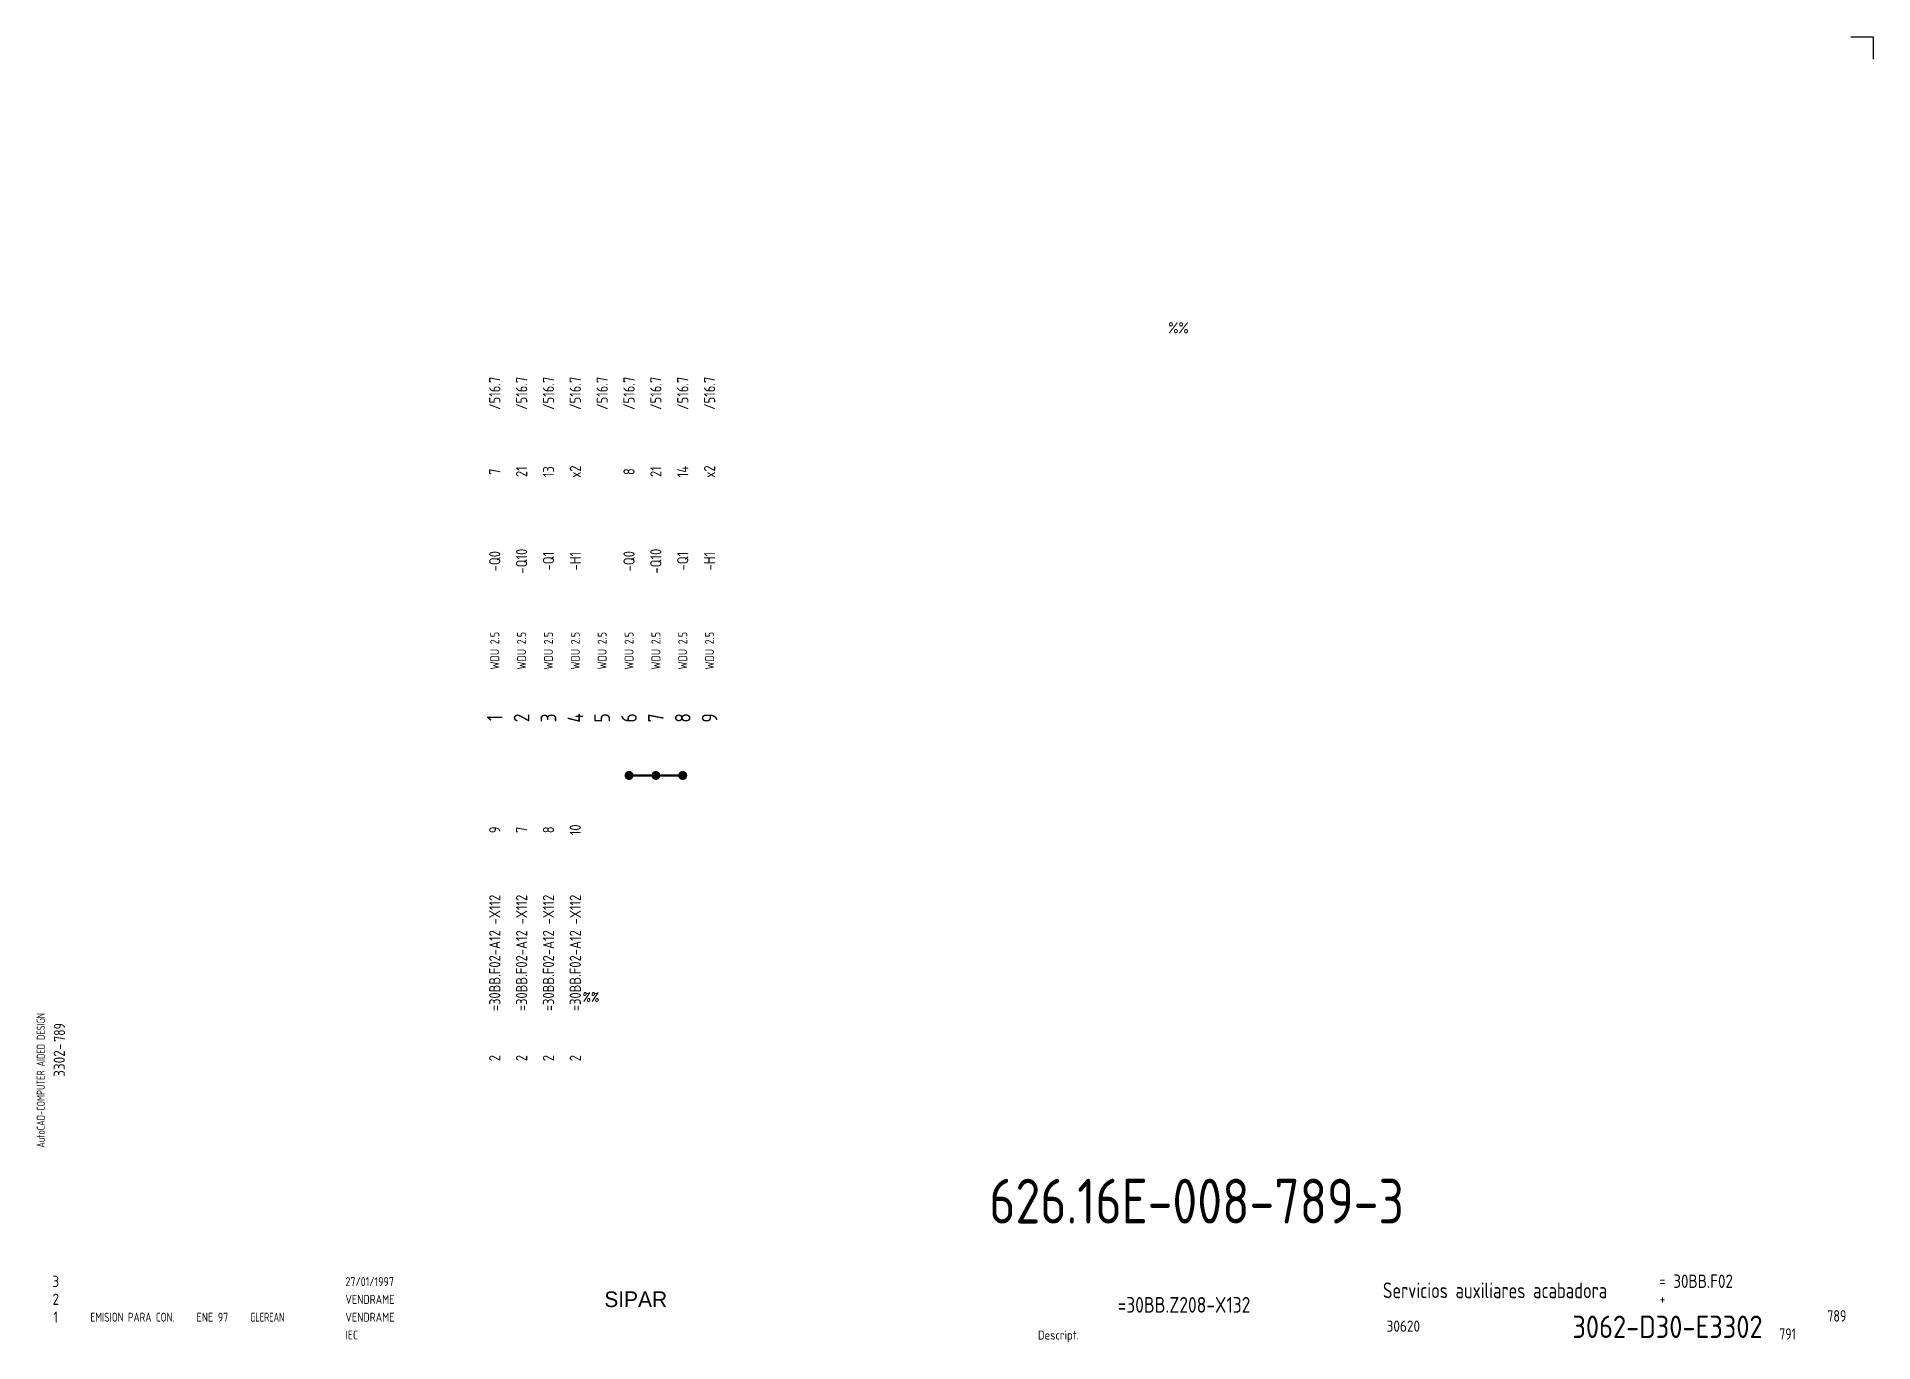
# Model space of a CAD drawing. Extents: x 10 to 420, y 5 to 297.
import ezdxf
from ezdxf.enums import TextEntityAlignment as Align

# ---------------------------------------------------------------- set-up
doc = ezdxf.new("R2010")
doc.units = 0
doc.header["$LTSCALE"] = 8
doc.header["$MEASUREMENT"] = 0
doc.layers.get('0').update_dxf_attribs({"linetype": 'CONTINUOUS'})
doc.layers.add('CART', color=7, linetype='CONTINUOUS')
doc.styles.add('DIN', font='DIN', dxfattribs={"width": 0.85})
doc.styles.add('SIMPLEX', font='SIMPLEX', dxfattribs={"width": 0.9})
doc.styles.add('UNIV', font='UNIV')

# ---------------------------------------------------------------- blocks, each defined once
blk = doc.blocks.new('WB-FG100')
at = {"layer": 'CART', "color": 1}
for p, q in [((415, 297), (420, 297)), ((420, 297), (420, 292))]:
    blk.add_line(p, q, dxfattribs=at)
at = {"layer": 'CART', "color": 1, "style": 'DIN', "width": 0.8}
blk.add_text('AutoCAD-COMPUTER AIDED DESIGN', height=1.8, rotation=90, dxfattribs=at).set_placement((11.47, 48.84))
at = {"layer": 'CART', "color": 3, "style": 'DIN', "width": 0.8}
for s, p in [('=', (372.24, 17.91)), ('+', (372.24, 13.87))]:
    blk.add_text(s, height=2.5, dxfattribs=at).set_placement(p)
at = {"layer": 'CART', "color": 7, "style": 'DIN', "width": 0.9}
blk.add_attdef('FILE', text='', height=2.5, rotation=90, dxfattribs=at).set_placement((15.95, 68.38), align=Align.CENTER)
for tag, p in [('MOD-3', (13.92, 19)), ('MOD-2', (13.92, 15)), ('MOD-1', (13.92, 11)), ('NR.COMMESSA', (315, 9))]:
    blk.add_attdef(tag, text='', height=2.5, dxfattribs=at).set_placement(p, align=Align.MIDDLE)
at = {"layer": 'CART', "color": 7, "style": 'DIN'}
for tag, width, p in [('REV-3', 0.9, (21.66, 19)), ('DATA-3', 0.9, (45.37, 19)), ('NOME-3', 0.9, (57.37, 19)), ('REV-2', 0.9, (21.66, 15)), ('DATA-2', 0.9, (45.37, 15)), ('NOME-2', 0.9, (57.37, 15)), ('REV-1', 0.9, (21.66, 11)), ('DATA-1', 0.9, (45.37, 11)), ('NOME-1', 0.7, (57.37, 11))]:
    blk.add_attdef(tag, text='', height=2, dxfattribs=dict(at, width=width)).set_placement(p, align=Align.MIDDLE_LEFT)
at = {"layer": 'CART', "color": 7, "style": 'DIN', "width": 0.9}
for tag, p, height in [('DATA', (78.64, 17.94), 2), ('ESECUTORE', (78.64, 13.97), 2), ('CONTROLLORE', (78.64, 9.99), 2), ('SEGUE', (398.93, 5.65), 2.8), ('NORMA', (78.64, 6.01), 2)]:
    blk.add_attdef(tag, p, '', height=height, dxfattribs=at)
at = {"layer": 'CART', "color": 2, "style": 'DIN', "width": 0.9}
for tag, p in [('TITOLO-1/3', (266.5, 18.23)), ('TITOLO-1/2', (266.5, 15.73)), ('TITOLO-2/3', (266.5, 13.18)), ('TITOLO-2/2', (266.5, 10.68)), ('TITOLO-3/3', (266.5, 8.13))]:
    blk.add_attdef(tag, text='', height=3.5, dxfattribs=at).set_placement(p, align=Align.MIDDLE)
at = {"layer": 'CART', "color": 3, "style": 'DIN', "width": 0.9}
blk.add_attdef('ASSIEME', text='', height=3.5, dxfattribs=at).set_placement((334, 17), align=Align.MIDDLE)
at = {"layer": 'CART', "color": 3, "style": 'DIN', "width": 0.85}
for tag, p in [('=', (375.33, 16.63)), ('+', (375.33, 12.76))]:
    blk.add_attdef(tag, text='', height=3, dxfattribs=at).set_placement(p, align=Align.BOTTOM_LEFT)
at = {"layer": 'CART', "color": 3, "style": 'DIN', "width": 0.9}
blk.add_attdef('FOGLIO', text='', height=2.8, dxfattribs=at).set_placement((414.2, 9.56), align=Align.RIGHT)
at = {"layer": 'CART', "color": 2, "style": 'DIN', "width": 0.9}
blk.add_attdef('DISEGNO', text='', height=5, dxfattribs=at).set_placement((395.27, 6.35), align=Align.RIGHT)
at = {"layer": 'CART', "color": 1, "style": 'DIN', "width": 0.9}
blk.add_attdef('TIPOLOGIA', (233.37, 6), '', height=2, dxfattribs=at)

msp = doc.modelspace()

# ---------------------------------------------------------------- linework, layer by layer
at = {"linetype": 'Continuous', "const_width": 1}
for points in [[(141.5, 132, 1), (142.5, 132, 1)], [(147.5, 132, 1), (148.5, 132, 1)], [(153.5, 132, 1), (154.5, 132, 1)]]:
    msp.add_lwpolyline(points, format="xyb", close=True, dxfattribs=at)
at = {"linetype": 'Continuous', "const_width": 0.5}
msp.add_lwpolyline([(154, 132), (142, 132)], dxfattribs=at)

# ---------------------------------------------------------------- block references
at = {"layer": 'CART'}
ref = msp.add_blockref('WB-FG100', (0, 0), dxfattribs=at)
ref.add_attrib('TIPOLOGIA', 'Descript.', (233.37, 6), dxfattribs={"color": 1, "height": 2, "style": 'DIN', "width": 0.9})
ref.add_attrib('ASSIEME', 'Servicios auxiliares acabadora', dxfattribs={"color": 3, "height": 3.5, "style": 'DIN', "width": 0.8}).set_placement((335.5, 17), align=Align.MIDDLE)
ref.add_attrib('=', '30BB.F02', dxfattribs={"color": 3, "height": 3, "style": 'DIN', "width": 0.85}).set_placement((375.33, 16.63), align=Align.BOTTOM_LEFT)
ref.add_attrib('NR.COMMESSA', '30620', dxfattribs={"color": 7, "height": 2.5, "style": 'DIN', "width": 0.9}).set_placement((315, 9), align=Align.MIDDLE)
ref.add_attrib('DISEGNO', '3062-D30-E3302', dxfattribs={"color": 2, "height": 5, "style": 'DIN', "width": 0.9}).set_placement((395.27, 6.35), align=Align.RIGHT)
ref.add_attrib('DATA', '27/01/1997', (78.64, 17.94), dxfattribs={"color": 7, "height": 2, "style": 'DIN', "width": 0.85})
ref.add_attrib('ESECUTORE', 'VENDRAME', (78.64, 13.97), dxfattribs={"color": 7, "height": 2, "style": 'DIN', "width": 0.85})
ref.add_attrib('CONTROLLORE', 'VENDRAME', (78.64, 9.99), dxfattribs={"color": 7, "height": 2, "style": 'DIN', "width": 0.85})
ref.add_attrib('NORMA', 'IEC', (78.64, 6.01), dxfattribs={"color": 7, "height": 2, "style": 'DIN', "width": 0.85})
ref.add_attrib('MOD-1', '1', dxfattribs={"color": 7, "height": 2.5, "style": 'DIN', "width": 0.9}).set_placement((13.92, 11), align=Align.MIDDLE)
ref.add_attrib('REV-1', 'EMISION PARA CON.', dxfattribs={"color": 7, "height": 2, "style": 'DIN', "width": 0.8}).set_placement((21.66, 11), align=Align.MIDDLE_LEFT)
ref.add_attrib('DATA-1', 'ENE 97', dxfattribs={"color": 7, "height": 2, "style": 'DIN', "width": 0.85}).set_placement((45.37, 11), align=Align.MIDDLE_LEFT)
ref.add_attrib('NOME-1', 'GLEREAN', dxfattribs={"color": 7, "height": 2, "style": 'DIN', "width": 0.7}).set_placement((57.37, 11), align=Align.MIDDLE_LEFT)
ref.add_attrib('MOD-2', '2', dxfattribs={"color": 7, "height": 2.5, "style": 'DIN', "width": 0.9}).set_placement((13.92, 15), align=Align.MIDDLE)
ref.add_attrib('MOD-3', '3', dxfattribs={"color": 7, "height": 2.5, "style": 'DIN', "width": 0.9}).set_placement((13.92, 19), align=Align.MIDDLE)
ref.add_attrib('FILE', '3302-', dxfattribs={"color": 7, "height": 2.5, "rotation": 90, "style": 'DIN', "width": 0.9}).set_placement((15.95, 68.38), align=Align.CENTER)

# ---------------------------------------------------------------- texts
at = {"style": 'DIN'}
for s, width, p in [('%%', 0.85, (262.5, 230.75)), ('791', 0.8, (399, 6))]:
    msp.add_text(s, height=2.5, dxfattribs=dict(at, width=width)).set_placement(p)
at = {"style": 'DIN', "width": 0.85}
for s, height, p in [('/516.7', 2.5, (112, 217.36)), ('/516.7', 2.5, (118, 217.36)), ('/516.7', 2.5, (124, 217.36)), ('/516.7', 2.5, (130, 217.36)), ('/516.7', 2.5, (136, 217.36)), ('/516.7', 2.5, (142, 217.36)), ('/516.7', 2.5, (148, 217.36)), ('/516.7', 2.5, (154, 217.36)), ('/516.7', 2.5, (160, 217.36)), ('x2', 2.5, (130, 199.86)), ('x2', 2.5, (160, 199.86)), ('7', 2.5, (112, 199.86)), ('21', 2.5, (118, 199.86)), ('13', 2.5, (124, 199.86)), ('8', 2.5, (142, 199.86)), ('21', 2.5, (148, 199.86)), ('14', 2.5, (154, 199.86)), ('-Q0', 2.5, (112, 179.86)), ('-Q10', 2.5, (118, 179.86)), ('-Q1', 2.5, (124, 179.86)), ('-H1', 2.5, (130, 179.86)), ('-Q0', 2.5, (142, 179.86)), ('-Q10', 2.5, (148, 179.86)), ('-Q1', 2.5, (154, 179.86)), ('-H1', 2.5, (160, 179.86)), ('WDU 2.5', 2, (112, 159.86)), ('WDU 2.5', 2, (118, 159.86)), ('WDU 2.5', 2, (124, 159.86)), ('WDU 2.5', 2, (130, 159.86)), ('WDU 2.5', 2, (136, 159.86)), ('WDU 2.5', 2, (142, 159.86)), ('WDU 2.5', 2, (148, 159.86)), ('WDU 2.5', 2, (154, 159.86)), ('WDU 2.5', 2, (160, 159.86)), ('9', 2.5, (112, 119.86)), ('7', 2.5, (118, 119.86)), ('8', 2.5, (124, 119.86)), ('10', 2.5, (130, 119.86)), ('=30BB.F02-A12 -X112', 2.5, (112, 92.36)), ('=30BB.F02-A12 -X112', 2.5, (118, 92.36)), ('=30BB.F02-A12 -X112', 2.5, (124, 92.36)), ('=30BB.F02-A12 -X112', 2.5, (130, 92.36)), ('2', 2.5, (112, 68.86)), ('2', 2.5, (118, 68.86)), ('2', 2.5, (124, 68.86)), ('2', 2.5, (130, 68.86))]:
    msp.add_text(s, height=height, rotation=90, dxfattribs=at).set_placement(p, align=Align.MIDDLE)
at = {"color": 6, "style": 'DIN', "width": 0.85}
for s, p in [('1', (112, 144.86)), ('2', (118, 144.86)), ('3', (124, 144.86)), ('4', (130, 144.86)), ('5', (136, 144.86)), ('6', (142, 144.86)), ('7', (148, 144.86)), ('8', (154, 144.86)), ('9', (160, 144.86))]:
    msp.add_text(s, height=3.5, rotation=90, dxfattribs=at).set_placement(p, align=Align.MIDDLE)
at = {"color": 7, "linetype": 'Continuous', "style": 'SIMPLEX', "width": 0.9}
msp.add_text('%%', height=2, dxfattribs=at).set_placement((133.5, 82.5), align=Align.MIDDLE)
at = {"style": 'DIN', "width": 0.8}
msp.add_text('789', height=2.5, rotation=90, dxfattribs=at).set_placement((16, 72.5))
at = {"color": 3, "style": 'DIN', "width": 0.85}
msp.add_text('=30BB.Z208-X132', height=3.5, dxfattribs=at).set_placement((266, 12), align=Align.CENTER)
at = {"color": 3, "style": 'DIN', "width": 0.8}
msp.add_text('789', height=2.56, dxfattribs=at).set_placement((414, 10), align=Align.RIGHT)
at = {"color": 2, "insert": (222.47, 41.92), "char_height": 10, "width": 111.0411, "attachment_point": 1, "style": 'DIN'}
msp.add_mtext('626.16E-008-789-3', dxfattribs=at)
at = {"layer": 'CART', "color": 2, "linetype": 'Continuous', "style": 'UNIV'}
msp.add_text('SIPAR', height=3.5, dxfattribs=at).set_placement((143.5, 13.25), align=Align.CENTER)

doc.saveas('drawing.dxf')
